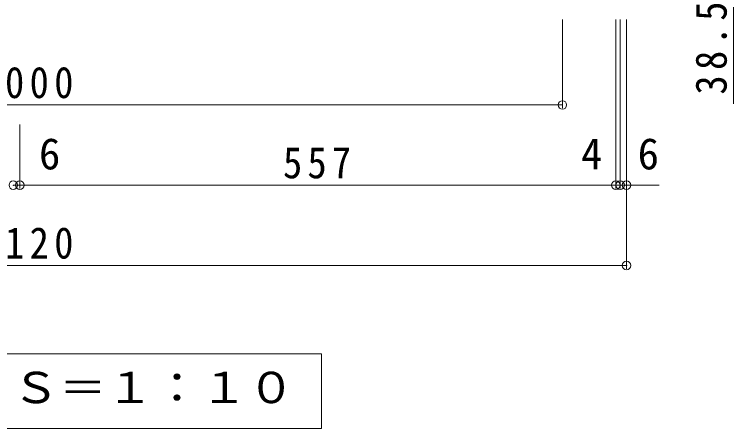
# Model space of a CAD drawing. Units: millimetres at full size, sheet at 1:10; details may follow other scales. Extents: x -1978 to 2264, y -1938 to 1837.
# Drawn here: x -1057 to -385, y 92 to 479 of the extents above; entities that cross this region are included whole.
import ezdxf
from ezdxf.enums import TextEntityAlignment as Align

# ---------------------------------------------------------------- set-up
doc = ezdxf.new("R2010")
doc.units = ezdxf.units.MM
doc.header["$LTSCALE"] = 10
doc.header["$PDMODE"] = 32
doc.header["$PDSIZE"] = 8
doc.layers.add('C-4', color=7, linetype='Continuous', lineweight=9)
doc.layers.add('C-5', color=7, linetype='Continuous', lineweight=9)
doc.styles.add('ＭＳ ゴシック', font='')
doc.styles.get('ＭＳ ゴシック').set_extended_font_data('MS Gothic')

msp = doc.modelspace()

# ---------------------------------------------------------------- linework, layer by layer
at = {"layer": 'C-4'}
for p, q in [((-385.28, 395.39), (-385.28, 542.94)), ((-545.28, 391.44), (-545.28, 474.44)), ((-495.3, 316.44), (-495.3, 474.44)), ((-491.28, 316.44), (-491.28, 474.44)), ((-485.28, 241.44), (-485.28, 474.44)), ((-1545.28, 394.44), (-545.28, 394.44)), ((-1052.3, 316.44), (-1052.3, 376.31)), ((-1058.33, 319.44), (-1052.3, 319.44)), ((-1052.3, 319.44), (-495.3, 319.44)), ((-495.3, 319.44), (-491.28, 319.44)), ((-491.28, 319.44), (-454.95, 319.44)), ((-1605.28, 244.44), (-485.28, 244.44))]:
    msp.add_line(p, q, dxfattribs=at)
for p in [(-545.28, 394.44), (-1058.33, 319.44), (-1052.3, 319.44), (-495.3, 319.44), (-491.28, 319.44), (-485.28, 319.44), (-485.28, 244.44)]:
    msp.add_point(p, dxfattribs=at)
at = {"layer": 'C-5'}
for p, q in [((-1341.45, 161.93), (-770.45, 161.93)), ((-770.45, 161.93), (-770.45, 91.93)), ((-1341.45, 91.93), (-770.45, 91.93))]:
    msp.add_line(p, q, dxfattribs=at)

# ---------------------------------------------------------------- texts
at = {"layer": 'C-4', "color": 2, "style": 'ＭＳ ゴシック'}
for s, p in [('6', (-1034.33, 325.44)), ('6', (-474.95, 325.44)), ('4', (-527.88, 325.44))]:
    msp.add_text(s, height=29.33, dxfattribs=at).set_placement(p, align=Align.BOTTOM_LEFT)
at = {"layer": 'C-4', "color": 2, "insert": (-391.28, 404.18), "char_height": 29.33, "attachment_point": 7, "rotation": 90, "style": 'ＭＳ ゴシック'}
msp.add_mtext('\\T1.28;\\W0.9;38.5', dxfattribs=at)
at = {"layer": 'C-4', "color": 2, "char_height": 29.33, "attachment_point": 7, "style": 'ＭＳ ゴシック'}
for s, insert in [('\\T1.28;\\W0.9;1000', (-1089.03, 400.44)), ('\\T1.27;\\W0.9;557', (-806.3, 325.44)), ('\\T1.28;\\W0.9;1120', (-1089.03, 250.44))]:
    msp.add_mtext(s, dxfattribs=dict(at, insert=insert))
at = {"layer": 'C-5', "color": 2, "style": 'ＭＳ ゴシック', "width": 1.1}
msp.add_text('平面詳細図\u3000Ｓ＝１：１０', height=29.33, dxfattribs=at).set_placement((-1323.45, 106.93), align=Align.BOTTOM_LEFT)

doc.saveas('drawing.dxf')
